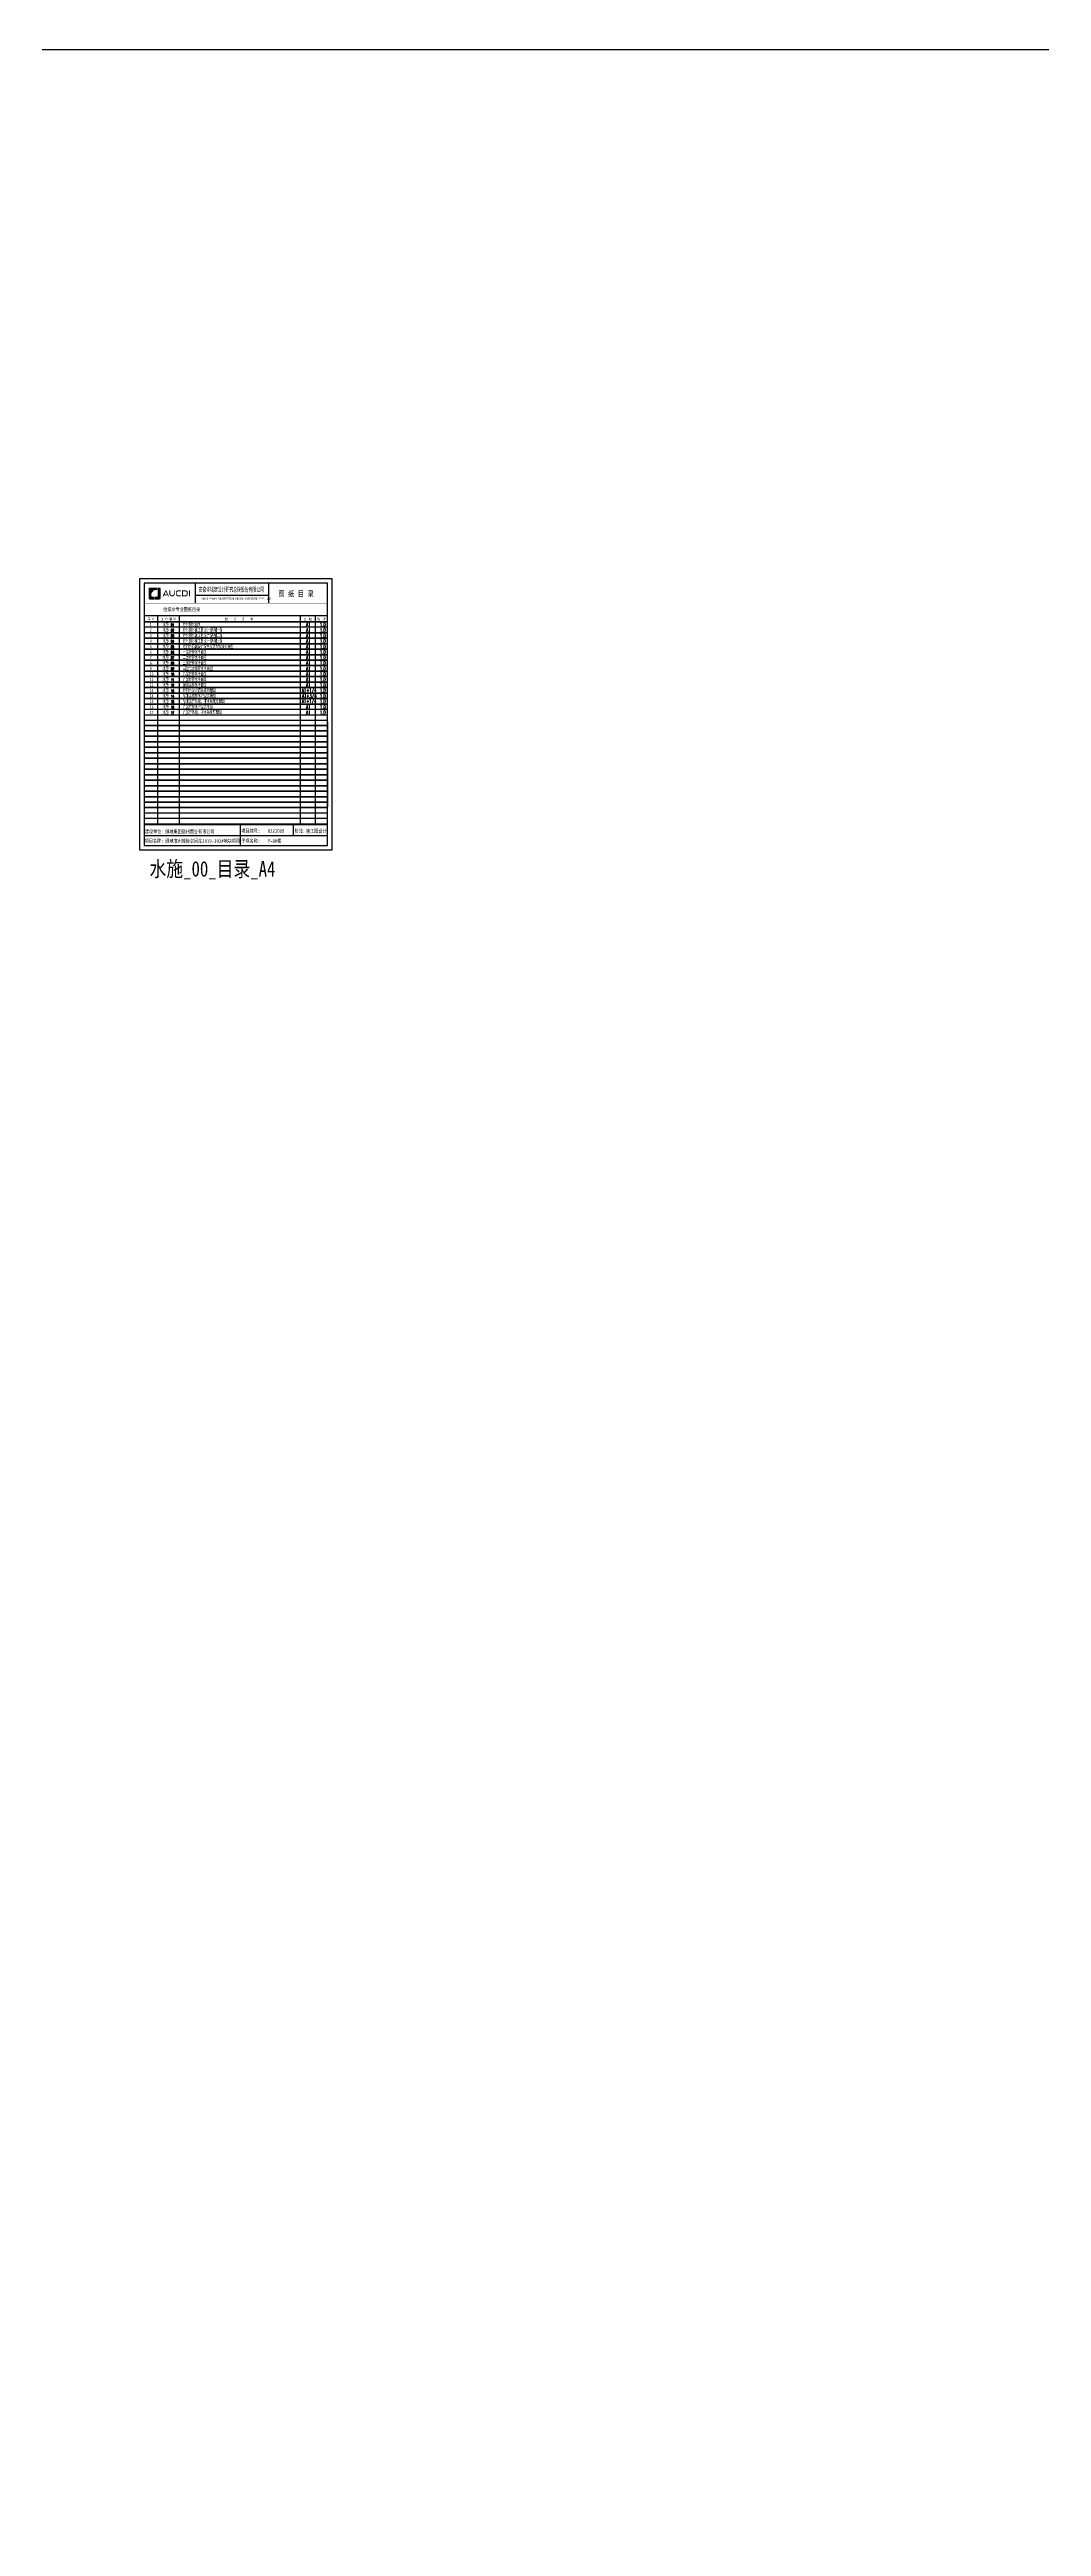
# Model space of a CAD drawing. Extents: x 27938 to 1507990, y 110129 to 923079.
# Drawn here: x 464367 to 572709, y 488040 to 758839 of the extents above; entities that cross this region are included whole.
import ezdxf

# ---------------------------------------------------------------- set-up
doc = ezdxf.new("R2010")
doc.units = 0
doc.header["$LTSCALE"] = 1000
doc.header["$MEASUREMENT"] = 0
for name, color, linetype in [('C-Sheet-图框', 101, 'Continuous'), ('PUB_TEXT', 4, 'Continuous'), ('图框', 140, 'Continuous'), ('图签文字', 147, 'Continuous'), ('导图字', 7, 'Continuous')]:
    doc.layers.add(name, color=color, linetype=linetype)
doc.styles.add('_HZTXT', font='txt.shx', dxfattribs={"width": 0.8, "bigfont": 'hztxt.shx'})
doc.styles.add('DIM_FONT', font='SIMPLEX.shx', dxfattribs={"width": 0.56})
doc.styles.add('STYLE111', font='simhei.ttf', dxfattribs={"width": 0.7})
doc.styles.add('建筑图签-1', font='simhei.ttf', dxfattribs={"width": 0.7})
doc.styles.add('黑体', font='simhei.ttf')

# ---------------------------------------------------------------- blocks, each defined once
blk = doc.blocks.new('院标1')
h = blk.add_hatch(color=150)
h.dxf.hatch_style = 1
h.set_gradient(color1=(33, 113, 253), color2=(33, 113, 253), tint=1, name='INVCURVED')
edge = h.paths.add_edge_path()
edge.add_spline(control_points=[(116373, 648379), (116379, 648379), (116382, 648379), (116391, 648379), (116391, 648379), (116391, 648379), (116616, 648379), (116616, 648379), (116616, 648379), (116616, 648379), (116616, 648054), (116616, 648054), (116616, 648054), (116616, 648054), (116108, 648054), (116108, 648054), (116108, 648054), (116028, 648054), (115963, 648111), (115963, 648199), (115963, 648199), (115963, 648199), (115963, 649215), (115963, 649215), (115963, 649215), (115963, 649295), (116018, 649360), (116108, 649360), (116108, 649360), (116108, 649360), (116897, 649360), (116897, 649360), (116897, 649360), (116897, 649360), (116897, 649080), (116897, 649080), (116897, 649080), (116897, 649080), (116566, 649140), (116356, 648859), (116356, 648859), (116245, 648719), (116240, 648545), (116247, 648466), (116247, 648466), (116254, 648386), (116247, 648466), (116247, 648466), (116247, 648466), (116247, 648466), (116258, 648374), (116373, 648379)], knot_values=[0, 0, 0, 0, 0.0714286, 0.0714286, 0.0714286, 0.1071429, 0.1428571, 0.1428571, 0.1428571, 0.1785714, 0.2142857, 0.2142857, 0.2142857, 0.25, 0.2857143, 0.2857143, 0.2857143, 0.3214286, 0.3571429, 0.3571429, 0.3571429, 0.3928571, 0.4285714, 0.4285714, 0.4285714, 0.4642857, 0.5, 0.5, 0.5, 0.5357143, 0.5714286, 0.5714286, 0.5714286, 0.6071429, 0.6428571, 0.6428571, 0.6428571, 0.6785714, 0.7142857, 0.7142857, 0.7142857, 0.75, 0.7857143, 0.7857143, 0.7857143, 0.8214286, 0.8571429, 0.8571429, 0.8571429, 0.9285714, 1, 1, 1, 1], degree=3, periodic=0)
h = blk.add_hatch(color=150)
h.dxf.hatch_style = 1
h.set_gradient(color1=(33, 113, 253), color2=(33, 113, 253), tint=1, name='INVCURVED')
edge = h.paths.add_edge_path()
edge.add_spline(control_points=[(117268, 649215), (117268, 649215), (117268, 648199), (117268, 648199), (117268, 648199), (117268, 648114), (117212, 648054), (117123, 648054), (117123, 648054), (117123, 648054), (116663, 648054), (116663, 648054), (116663, 648054), (116663, 648054), (116663, 648379), (116663, 648379), (116663, 648379), (116663, 648379), (116865, 648379), (116865, 648379), (116865, 648379), (116907, 648379), (116941, 648413), (116941, 648455), (116941, 648455), (116941, 648455), (116941, 649360), (116941, 649360), (116941, 649360), (116941, 649360), (117123, 649360), (117123, 649360), (117123, 649360), (117204, 649360), (117268, 649306), (117268, 649215)], knot_values=[0, 0, 0, 0, 0.1, 0.1, 0.1, 0.15, 0.2, 0.2, 0.2, 0.25, 0.3, 0.3, 0.3, 0.35, 0.4, 0.4, 0.4, 0.45, 0.5, 0.5, 0.5, 0.55, 0.6, 0.6, 0.6, 0.65, 0.7, 0.7, 0.7, 0.75, 0.8, 0.8, 0.8, 0.9, 1, 1, 1, 1], degree=3, periodic=0)

msp = doc.modelspace()

# ---------------------------------------------------------------- hatches: boundary and pattern name
h = msp.add_hatch(color=150)
h.dxf.hatch_style = 1
h.set_gradient(color1=(33, 113, 253), color2=(33, 113, 253), tint=1, name='INVCURVED')
edge = h.paths.add_edge_path()
edge.add_spline(control_points=[(476494.8, 699874.1), (476494.8, 699874.1), (476494.8, 698858.7), (476494.8, 698858.7), (476494.8, 698858.7), (476494.8, 698773.6), (476439.1, 698713.3), (476349.4, 698713.3), (476349.4, 698713.3), (476349.4, 698713.3), (475889.6, 698713.3), (475889.6, 698713.3), (475889.6, 698713.3), (475889.6, 698713.3), (475889.6, 699038.2), (475889.6, 699038.2), (475889.6, 699038.2), (475889.6, 699038.2), (476092, 699038.2), (476092, 699038.2), (476092, 699038.2), (476133.8, 699038.2), (476167.7, 699072.2), (476167.7, 699114), (476167.7, 699114), (476167.7, 699114), (476167.7, 700019.5), (476167.7, 700019.5), (476167.7, 700019.5), (476167.7, 700019.5), (476349.4, 700019.5), (476349.4, 700019.5), (476349.4, 700019.5), (476431.1, 700019.5), (476494.8, 699965.7), (476494.8, 699874.1)], knot_values=[0, 0, 0, 0, 0.1, 0.1, 0.1, 0.15, 0.2, 0.2, 0.2, 0.25, 0.3, 0.3, 0.3, 0.35, 0.4, 0.4, 0.4, 0.45, 0.5, 0.5, 0.5, 0.55, 0.6, 0.6, 0.6, 0.65, 0.7, 0.7, 0.7, 0.75, 0.8, 0.8, 0.8, 0.9, 1, 1, 1, 1], degree=3, periodic=0)
at = {"layer": '图签文字'}
h = msp.add_hatch(color=4, dxfattribs=at)
h.paths.add_polyline_path([(479586, 699709.2), (479692.8, 699709.2), (479692.8, 699054.5), (479586, 699054.5)])
h.paths.add_polyline_path([(478946.2, 699610.1), (478946.2, 699163), (479252.7, 699163), (479358.2, 699253.7), (479358.2, 699524.5), (479255.9, 699610.1)], flags=16)
h.paths.add_polyline_path([(478845.8, 699710.4), (478845.8, 699062.6), (479289.9, 699062.6), (479458.6, 699207.6), (479458.6, 699571.4), (479292.3, 699710.4)])
h.paths.add_polyline_path([(478724.4, 699713.6), (478724.4, 699615.6), (478378.4, 699615.6), (478265.5, 699521.3), (478265.5, 699249.4), (478378.4, 699162.5), (478726.3, 699162.5), (478726.3, 699059), (478332.1, 699059), (478160, 699206.9), (478160, 699571.2), (478328.4, 699713.6)])
h.paths.add_polyline_path([(477463.9, 699712), (477566.4, 699712), (477566.4, 699278), (477663.4, 699166.2), (477842.3, 699166.2), (477939.3, 699278), (477939.3, 699712), (478036.2, 699712), (478036.2, 699246.3), (477896.4, 699061.9), (477609.3, 699061.9), (477463.9, 699248.2)])
h.paths.add_polyline_path([(477011.9, 699710.9), (477111.3, 699710.9), (477402, 699061.2), (477303.6, 699061.2), (477064.4, 699600.2), (476915.6, 699270.2), (477146.4, 699270.2), (477197.9, 699172.3), (476874, 699172.3), (476824.2, 699059.5), (476719.6, 699059.5)])

# ---------------------------------------------------------------- linework, layer by layer
msp.add_line((494714.9, 685329.2), (494714.9, 676054.2))
at = {"color": 225, "ltscale": 0.5}
msp.add_lwpolyline([(247269, 758838.9), (1507989.5, 758838.9), (1507989.5, 110128.8), (247269, 110128.8)], close=True, dxfattribs=at)
at = {"layer": '图框'}
for p, q in [((474714.9, 700504), (474714.9, 671804)), ((494714.9, 700504), (474714.9, 700504)), ((480308.2, 698304), (480308.2, 700504)), ((488277.9, 699166), (480308.2, 699166)), ((488299, 698304), (488299, 700504)), ((494714.9, 671804), (494714.9, 700504)), ((474714.9, 696954), (474714.9, 672954)), ((474714.9, 696954), (474714.9, 677154)), ((474714.9, 696954), (494714.9, 696954)), ((494714.9, 696279), (474714.9, 696279)), ((494714.9, 696279), (474714.9, 696279)), ((474714.9, 696279), (494714.9, 696279)), ((474714.9, 696279), (494714.9, 696279)), ((476159.1, 696954), (476159.1, 674154)), ((478516.3, 696954), (478516.3, 674154)), ((491726.5, 696954), (491726.5, 674154)), ((493360.8, 696954), (493360.8, 674154)), ((494714.9, 695679), (474714.9, 695679)), ((494714.9, 695079), (474714.9, 695079)), ((474714.9, 695079), (494714.9, 695079)), ((474714.9, 695079), (494714.9, 695079)), ((494714.9, 695079), (474714.9, 695079)), ((494714.9, 694479), (474714.9, 694479)), ((494714.9, 694479), (474714.9, 694479)), ((474714.9, 694479), (494714.9, 694479)), ((494714.9, 693879), (474714.9, 693879)), ((494714.9, 693879), (474714.9, 693879)), ((474714.9, 693879), (494714.9, 693879)), ((474714.9, 693879), (494714.9, 693879)), ((494714.9, 693279), (474714.9, 693279)), ((494714.9, 693279), (474714.9, 693279)), ((494714.9, 693279), (474714.9, 693279)), ((494714.9, 693279), (474714.9, 693279)), ((474714.9, 693279), (494714.9, 693279)), ((474714.9, 693279), (494714.9, 693279)), ((494714.9, 692679), (474714.9, 692679)), ((474714.9, 692679), (494714.9, 692679)), ((474714.9, 692679), (494714.9, 692679)), ((494714.9, 692679), (474714.9, 692679)), ((494714.9, 692079), (474714.9, 692079)), ((494714.9, 692079), (474714.9, 692079)), ((474714.9, 692079), (494714.9, 692079)), ((474714.9, 692079), (494714.9, 692079)), ((494714.9, 691479), (474714.9, 691479)), ((494714.9, 691479), (474714.9, 691479)), ((474714.9, 691479), (494714.9, 691479)), ((474714.9, 691479), (494714.9, 691479)), ((494714.9, 690879), (474714.9, 690879)), ((494714.9, 690879), (474714.9, 690879)), ((494714.9, 690879), (474714.9, 690879)), ((494714.9, 690879), (474714.9, 690879)), ((474714.9, 690879), (494714.9, 690879)), ((474714.9, 690879), (494714.9, 690879)), ((494714.9, 690279), (474714.9, 690279)), ((474714.9, 690279), (494714.9, 690279)), ((474714.9, 690279), (494714.9, 690279)), ((494714.9, 690279), (474714.9, 690279)), ((494714.9, 689679), (474714.9, 689679)), ((494714.9, 689679), (474714.9, 689679)), ((474714.9, 689679), (494714.9, 689679)), ((474714.9, 689679), (494714.9, 689679)), ((494714.9, 689079), (474714.9, 689079)), ((494714.9, 689079), (474714.9, 689079)), ((474714.9, 689079), (494714.9, 689079)), ((474714.9, 689079), (494714.9, 689079)), ((494714.9, 688479), (474714.9, 688479)), ((494714.9, 688479), (474714.9, 688479)), ((494714.9, 688479), (474714.9, 688479)), ((494714.9, 688479), (474714.9, 688479)), ((474714.9, 688479), (494714.9, 688479)), ((474714.9, 688479), (494714.9, 688479)), ((494714.9, 687879), (474714.9, 687879)), ((474714.9, 687879), (494714.9, 687879)), ((474714.9, 687879), (494714.9, 687879)), ((494714.9, 687879), (474714.9, 687879)), ((494714.9, 687279), (474714.9, 687279)), ((494714.9, 687279), (474714.9, 687279)), ((474714.9, 687279), (494714.9, 687279)), ((474714.9, 687279), (494714.9, 687279)), ((494714.9, 686679), (474714.9, 686679)), ((494714.9, 686079), (474714.9, 686079)), ((494714.9, 685479), (474714.9, 685479)), ((494714.9, 684954), (474714.9, 684954)), ((474714.9, 684954), (494714.9, 684954)), ((474714.9, 684954), (494714.9, 684954)), ((494714.9, 684954), (474714.9, 684954)), ((494714.9, 684354), (474714.9, 684354)), ((494714.9, 684354), (474714.9, 684354)), ((474714.9, 684354), (494714.9, 684354)), ((474714.9, 684354), (494714.9, 684354)), ((494714.9, 683754), (474714.9, 683754)), ((494714.9, 683754), (474714.9, 683754)), ((474714.9, 683754), (494714.9, 683754)), ((474714.9, 683754), (494714.9, 683754)), ((494714.9, 683154), (474714.9, 683154)), ((494714.9, 683154), (474714.9, 683154)), ((494714.9, 683154), (474714.9, 683154)), ((494714.9, 683154), (474714.9, 683154)), ((474714.9, 683154), (494714.9, 683154)), ((474714.9, 683154), (494714.9, 683154)), ((494714.9, 682554), (474714.9, 682554)), ((474714.9, 682554), (494714.9, 682554)), ((474714.9, 682554), (494714.9, 682554)), ((494714.9, 682554), (474714.9, 682554)), ((494714.9, 681954), (474714.9, 681954)), ((494714.9, 681954), (474714.9, 681954)), ((474714.9, 681954), (494714.9, 681954)), ((474714.9, 681954), (494714.9, 681954)), ((494714.9, 681354), (474714.9, 681354)), ((494714.9, 681354), (474714.9, 681354)), ((474714.9, 681354), (494714.9, 681354)), ((474714.9, 681354), (494714.9, 681354)), ((494714.9, 680754), (474714.9, 680754)), ((494714.9, 680754), (474714.9, 680754)), ((494714.9, 680754), (474714.9, 680754)), ((494714.9, 680754), (474714.9, 680754)), ((474714.9, 680754), (494714.9, 680754)), ((474714.9, 680754), (494714.9, 680754)), ((494714.9, 680154), (474714.9, 680154)), ((474714.9, 680154), (494714.9, 680154)), ((474714.9, 680154), (494714.9, 680154)), ((494714.9, 680154), (474714.9, 680154)), ((494714.9, 679554), (474714.9, 679554)), ((494714.9, 679554), (474714.9, 679554)), ((474714.9, 679554), (494714.9, 679554)), ((474714.9, 679554), (494714.9, 679554)), ((494714.9, 678954), (474714.9, 678954)), ((494714.9, 678954), (474714.9, 678954)), ((474714.9, 678954), (494714.9, 678954)), ((474714.9, 678954), (494714.9, 678954)), ((494714.9, 678354), (474714.9, 678354)), ((494714.9, 678354), (474714.9, 678354)), ((494714.9, 678354), (474714.9, 678354)), ((494714.9, 678354), (474714.9, 678354)), ((474714.9, 678354), (494714.9, 678354)), ((474714.9, 678354), (494714.9, 678354)), ((494714.9, 677754), (474714.9, 677754)), ((474714.9, 677754), (494714.9, 677754)), ((474714.9, 677754), (494714.9, 677754)), ((494714.9, 677754), (474714.9, 677754)), ((494714.9, 677154), (474714.9, 677154)), ((494714.9, 677154), (474714.9, 677154)), ((474714.9, 677154), (494714.9, 677154)), ((474714.9, 677154), (494714.9, 677154)), ((494714.9, 676554), (474714.9, 676554)), ((494714.9, 676554), (474714.9, 676554)), ((494714.9, 676554), (474714.9, 676554)), ((494714.9, 676554), (474714.9, 676554)), ((474714.9, 676554), (494714.9, 676554)), ((474714.9, 676554), (494714.9, 676554)), ((494714.9, 675954), (474714.9, 675954)), ((474714.9, 675954), (494714.9, 675954)), ((494714.9, 675954), (474714.9, 675954)), ((474714.9, 675954), (494714.9, 675954)), ((494714.9, 675354), (474714.9, 675354)), ((494714.9, 674754), (474714.9, 674754)), ((494714.9, 674154), (474714.9, 674154)), ((474714.9, 672902.9), (494714.9, 672904.5)), ((474714.9, 671804), (494714.9, 671804)), ((485185.4, 674004), (485185.4, 671804)), ((490959.7, 674004), (490959.7, 672904.2))]:
    msp.add_line(p, q, dxfattribs=at)
for points in [[(495215, 701004), (495215, 671304), (474215, 671304), (474215, 701004)], [(495215, 701004), (495215, 671304), (474215, 671304), (474215, 701004)], [(474714.9, 671804), (494714.9, 671804), (494714.9, 700504), (474714.9, 700504)]]:
    msp.add_lwpolyline(points, close=True, dxfattribs=at)
at = {"layer": '图框', "const_width": 56.2}
for points in [[(474714.9, 698304), (494714.9, 698304)], [(474714.9, 674054.2), (494714.9, 674054.2)]]:
    msp.add_lwpolyline(points, dxfattribs=at)

# ---------------------------------------------------------------- block references
msp.add_blockref('院标1', (359224.6, 50655.8))

# ---------------------------------------------------------------- texts
at = {"layer": 'C-Sheet-图框', "color": 7, "linetype": 'Continuous', "style": 'STYLE111', "width": 0.7}
for s, p in [('1', (475312.5, 695797.8)), ('4', (475312.5, 693997.8)), ('3', (475312.5, 694597.8)), ('5', (475312.5, 693397.8)), ('2', (475312.5, 695197.8)), ('8', (475312.5, 691597.8)), ('9', (475312.5, 690997.8)), ('6', (475312.5, 692797.8)), ('7', (475312.5, 692197.8)), ('10', (475312.5, 690397.8)), ('11', (475312.5, 689797.8)), ('12', (475312.5, 689197.8)), ('13', (475312.5, 688597.8)), ('14', (475312.5, 687997.8)), ('15', (475312.5, 687397.8)), ('16', (475312.5, 686797.8)), ('17', (475312.5, 686197.8))]:
    msp.add_text(s, height=350, dxfattribs=at).set_placement(p)
at = {"layer": 'PUB_TEXT', "linetype": 'Continuous', "style": '_HZTXT', "width": 0.6}
for p in [(476711.5, 695756.2), (476711.5, 695156.2), (476711.5, 694556.2), (476711.5, 693956.2), (476711.5, 693356.2), (476711.5, 692756.2), (476711.5, 692156.2), (476711.5, 691556.2), (476711.5, 690956.2), (476711.5, 690356.2), (476711.5, 689756.2), (476711.5, 689156.2), (476711.5, 688556.2), (476711.5, 687956.2), (476711.5, 687356.2), (476711.5, 686756.2), (476711.5, 686156.2)]:
    msp.add_text('水施 - ', height=400, dxfattribs=at).set_placement(p)
at = {"layer": 'PUB_TEXT', "color": 1, "linetype": 'Continuous', "width": 0.6}
for s, height, style, p in [('01', 300, 'DIM_FONT', (477601.3, 695790.4)), ('1.0', 400, '_HZTXT', (493897.1, 695768)), ('02', 300, 'DIM_FONT', (477601.3, 695190.4)), ('03', 300, 'DIM_FONT', (477601.3, 694590.4)), ('04', 300, 'DIM_FONT', (477601.3, 693990.4)), ('05', 300, 'DIM_FONT', (477601.3, 693390.4)), ('1.0', 400, '_HZTXT', (493897.1, 695168)), ('1.0', 400, '_HZTXT', (493897.1, 694568)), ('1.0', 400, '_HZTXT', (493897.1, 693968)), ('1.0', 400, '_HZTXT', (493897.1, 693368)), ('06', 300, 'DIM_FONT', (477601.3, 692790.4)), ('07', 300, 'DIM_FONT', (477601.3, 692190.4)), ('08', 300, 'DIM_FONT', (477601.3, 691590.4)), ('09', 300, 'DIM_FONT', (477601.3, 690990.4)), ('10', 300, 'DIM_FONT', (477601.3, 690390.4)), ('1.0', 400, '_HZTXT', (493897.1, 692768)), ('1.0', 400, '_HZTXT', (493897.1, 692168)), ('1.0', 400, '_HZTXT', (493897.1, 691568)), ('1.0', 400, '_HZTXT', (493897.1, 690968)), ('1.0', 400, '_HZTXT', (493897.1, 690368)), ('11', 300, 'DIM_FONT', (477601.3, 689790.4)), ('12', 300, 'DIM_FONT', (477601.3, 689190.4)), ('13', 300, 'DIM_FONT', (477601.3, 688590.4)), ('14', 300, 'DIM_FONT', (477601.3, 687990.4)), ('1.0', 400, '_HZTXT', (493897.1, 689768)), ('1.0', 400, '_HZTXT', (493897.1, 689168)), ('1.0', 400, '_HZTXT', (493897.1, 688568)), ('1.0', 400, '_HZTXT', (493897.1, 687968)), ('15', 300, 'DIM_FONT', (477601.3, 687390.4)), ('16', 300, 'DIM_FONT', (477601.3, 686790.4)), ('17', 300, 'DIM_FONT', (477601.3, 686190.4)), ('1.0', 400, '_HZTXT', (493897.1, 687368)), ('1.0', 400, '_HZTXT', (493897.1, 686768)), ('1.0', 400, '_HZTXT', (493897.1, 686168))]:
    msp.add_text(s, height=height, dxfattribs=dict(at, style=style)).set_placement(p)
at = {"layer": 'PUB_TEXT', "color": 7, "linetype": 'Continuous', "style": '_HZTXT', "width": 0.6}
for s, p in [('给水排水图例', (478931.6, 695768)), ('A1', (492397.5, 695768)), ('给水排水施工图设计说明(一)', (478931.6, 695168)), ('给水排水施工图设计说明(二)', (478931.6, 694568)), ('给水排水施工图设计说明(三)', (478931.6, 693968)), ('给排水抗震设计说明及支架安装示意图', (478931.6, 693368)), ('A1', (492397.5, 695168)), ('A1', (492397.5, 694568)), ('A1', (492397.5, 693968)), ('A1', (492397.5, 693368)), ('八层给排水平面图', (478931.6, 690368)), ('一层给排水平面图', (478931.6, 692768)), ('二层给排水平面图', (478931.6, 692168)), ('三层给排水平面图', (478931.6, 691568)), ('四至七层给排水平面图', (478931.6, 690968)), ('A1', (492397.5, 692768)), ('A1', (492397.5, 692168)), ('A1', (492397.5, 691568)), ('A1', (492397.5, 690968)), ('A1', (492397.5, 690368)), ('标准层给排水户型大样图', (478931.6, 687968)), ('九层给排水平面图', (478931.6, 689768)), ('屋顶层排水平面图', (478931.6, 689168)), ('给排水及消防系统原理图', (478931.6, 688568)), ('A1+1/4', (491932.3, 688594.6)), ('A1+1/4', (491932.3, 687399.6)), ('A1+3/4', (491947.8, 687968)), ('A1', (492397.5, 689768)), ('A1', (492397.5, 689168)), ('标准层户型给、排水系统原理图', (478931.6, 687368)), ('九层给排水户型大样图', (478931.6, 686768)), ('九层户型给、排水系统原理图', (478931.6, 686168)), ('A1', (492397.5, 686768)), ('A1', (492397.5, 686168))]:
    msp.add_text(s, height=400, dxfattribs=at).set_placement(p)
at = {"layer": '图签文字', "color": 7, "style": '建筑图签-1'}
for s, height, width, p in [('安徽省城建设计研究总院股份有限公司', 500, 0.6, (480645.5, 699558.4)), ('图 纸 目 录', 600, 0.8, (489357.9, 699044.4)), ('序 号', 250, 0.8, (475077.3, 696455.2)), ('图 纸 编 号', 250, 0.8, (476545.1, 696455.2)), ('给排水专业图纸目录', 400, 0.8, (476777, 697429.5)), ('图    纸    名    称', 250, 0.8, (483512, 696455.2)), ('图  幅', 250, 0.8, (492130.7, 696455.2)), ('版  次', 250, 0.8, (493627.1, 696455.2)), (' 建设单位: ', 400, 0.8, (474518.7, 673152.9)), ('项目名称:', 400, 0.8, (474752.2, 672130.5)), ('项目编号:', 400, 0.8, (485312.8, 673218)), ('子项名称:', 400, 0.8, (485312.8, 672118.1)), ('阶段：', 400, 0.8, (491132.4, 673205.5))]:
    msp.add_text(s, height=height, dxfattribs=dict(at, width=width)).set_placement(p)
at = {"layer": '图签文字', "color": 7, "linetype": 'Continuous', "style": '建筑图签-1', "width": 0.91}
msp.add_text('ANHUI URBAN CONSTRUCTION DESIGN INSTITUTE CORP.,LTD.', height=200, dxfattribs=at).set_placement((480961.6, 698712))
at = {"layer": '图签文字', "color": 6, "style": '建筑图签-1', "width": 0.8}
for s, p in [('绿地集团宿州置业有限公司', (477001.6, 673137.8)), ('绿地宿州城际空间站2019-302#地块项目', (477001.6, 672115.3)), ('8221009', (488189.3, 673218)), ('施工图设计', (492365.1, 673205.5))]:
    msp.add_text(s, height=400, dxfattribs=at).set_placement(p)
at = {"layer": '图签文字', "color": 2, "style": '建筑图签-1', "width": 0.8}
msp.add_text('Y-8#楼', height=400, dxfattribs=at).set_placement((488189.2, 672117.9))
at = {"layer": '导图字', "color": 1, "style": '黑体', "width": 0.8}
msp.add_text('水施_00_目录_A4', height=1682.363, dxfattribs=at).set_placement((475283.6, 668425.2))

doc.saveas('drawing.dxf')
